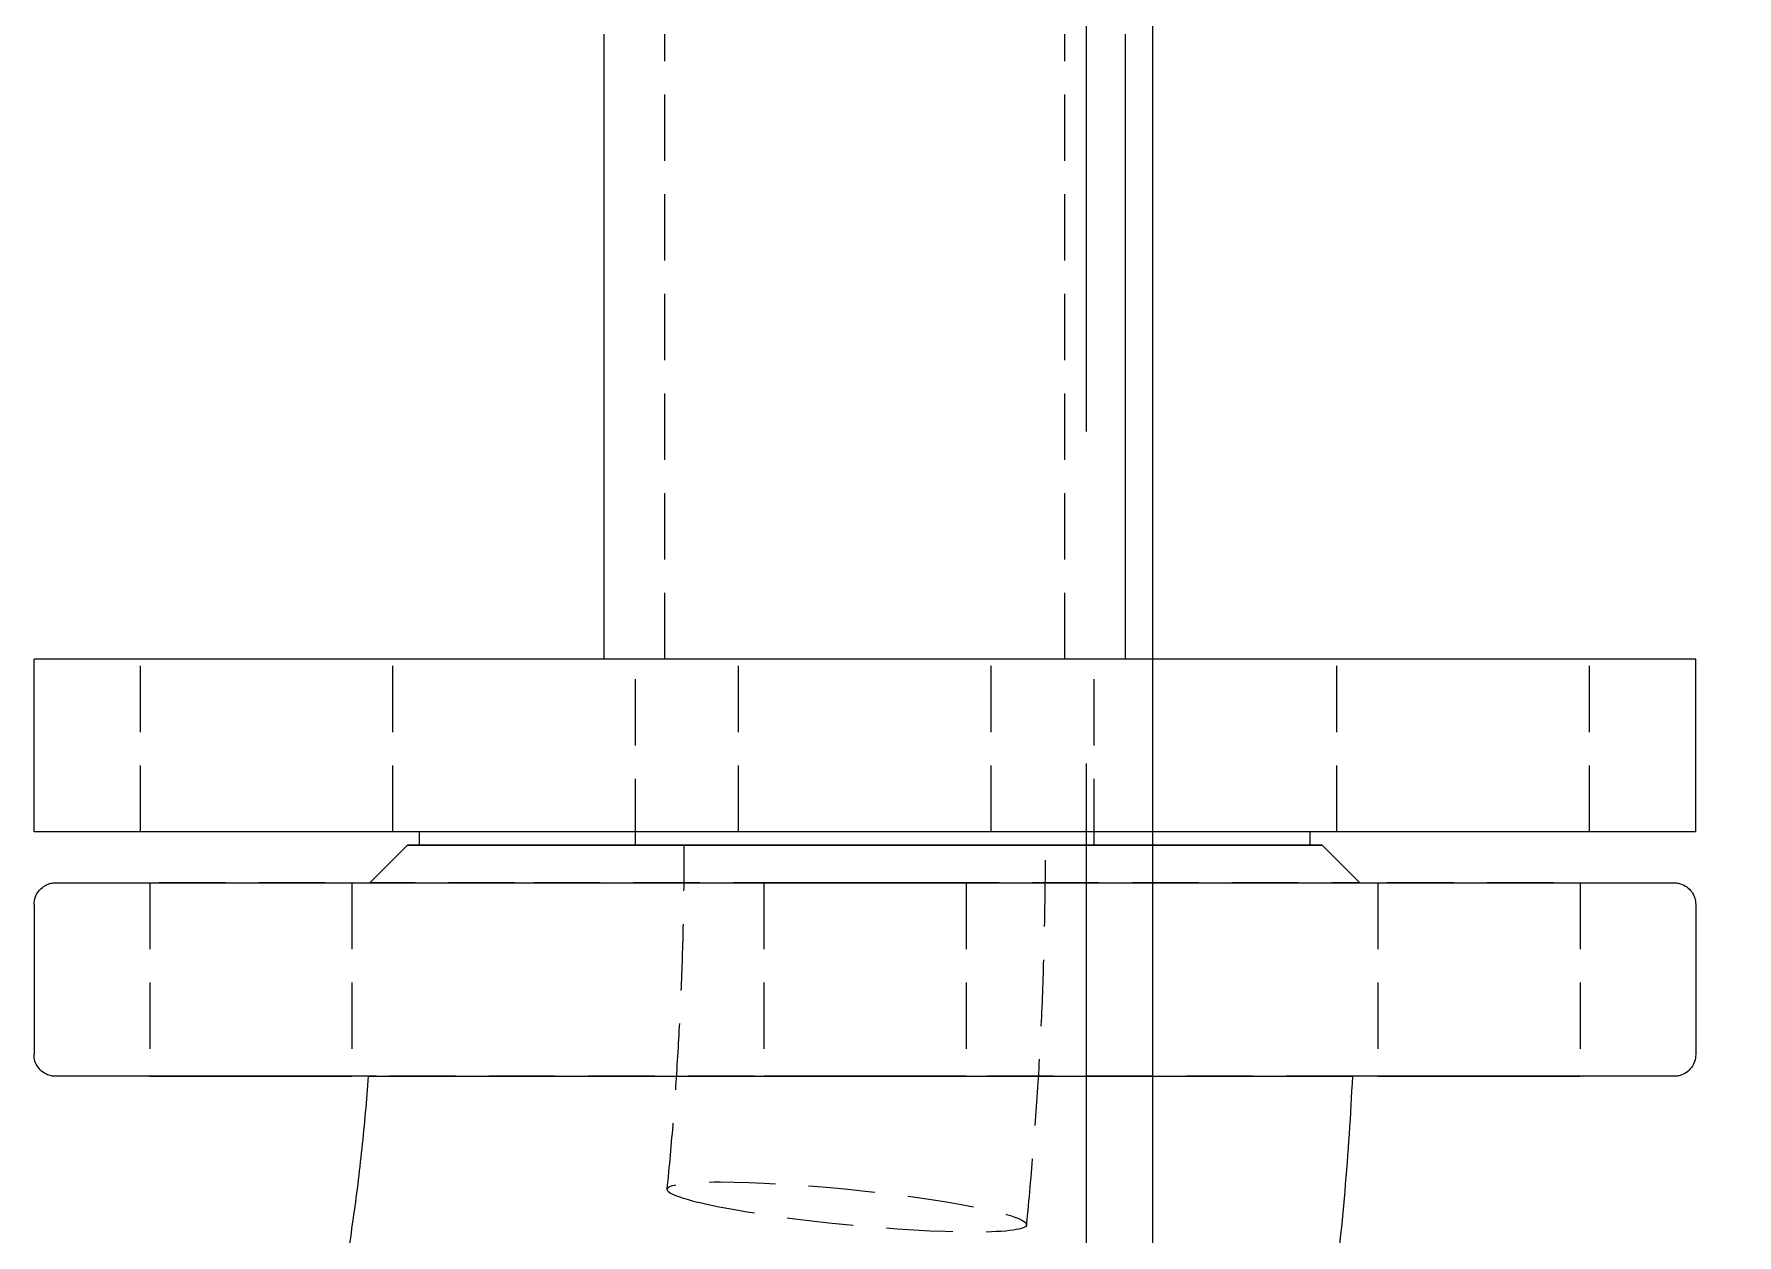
# Model space of a CAD drawing. Header units: millimetres. Extents: x -46397 to 283259, y -8690 to 23983.
# Drawn here: x -33822.5 to -33694.4, y 5362.4 to 5452.8 of the extents above; entities that cross this region are included whole.
import ezdxf

# ---------------------------------------------------------------- set-up
doc = ezdxf.new("R2010")
doc.units = ezdxf.units.MM
doc.linetypes.add('HIDDENX2', pattern=[0.75, 0.5, -0.25])
doc.layers.add('DUONGCHINH', color=7, linetype='Continuous', lineweight=25)

# ---------------------------------------------------------------- blocks, each defined once
blk = doc.blocks.new('A$C3d023de0')
at = {"color": 3, "linetype": 'HIDDENX2', "lineweight": 0, "ltscale": 100, "extrusion": (0, 1, 0)}
blk.add_line((600, 1954.61), (600, 454.61), dxfattribs=at)
at = {"layer": 'DUONGCHINH', "color": 2, "ltscale": 10, "extrusion": (0, 1, 0)}
blk.add_line((605, 1954.61), (605, 454.61), dxfattribs=at)

msp = doc.modelspace()

# ---------------------------------------------------------------- linework, layer by layer
at = {"color": 2, "linetype": 'Continuous', "lineweight": 0, "ltscale": 10, "extrusion": (0, 1, 0)}
for p, q in [((-33779.6, 5405.76, -1.5), (-33779.6, 5452.8, -1.5)), ((-33740.4, 5405.76, -1.5), (-33740.4, 5452.8, -1.5)), ((-33697.5, 5405.76, -1.5), (-33822.5, 5405.76, -1.5)), ((-33822.5, 5392.76, -1.5), (-33822.5, 5405.76, -1.5)), ((-33697.5, 5392.76, -1.5), (-33697.5, 5405.76, -1.5)), ((-33697.5, 5392.76, -1.5), (-33822.5, 5392.76, -1.5)), ((-33793.5, 5391.76, -1.5), (-33793.5, 5392.76, -1.5)), ((-33794.4, 5391.76, -1.5), (-33797.23, 5388.93, -1.5)), ((-33726.5, 5391.76, -1.5), (-33793.5, 5391.76, -1.5)), ((-33725.6, 5391.76, -1.5), (-33722.77, 5388.93, -1.5)), ((-33822.5, 5387.3, -1.5), (-33822.5, 5376, -1.5)), ((-33697.5, 5387.3, -1.5), (-33697.5, 5376, -1.5))]:
    msp.add_line(p, q, dxfattribs=at)
at = {"color": 1, "linetype": 'HIDDENX2', "lineweight": 0, "ltscale": 10, "extrusion": (0, 1, 0)}
for p, q in [((-33775.05, 5405.76, -1.5), (-33775.05, 5452.8, -1.5)), ((-33744.95, 5405.76, -1.5), (-33744.95, 5452.8, -1.5)), ((-33814.5, 5392.76, -1.5), (-33814.5, 5405.76, -1.5)), ((-33795.5, 5392.76, -1.5), (-33795.5, 5405.76, -1.5)), ((-33777.25, 5391.76, -1.5), (-33777.25, 5405.76, -1.5)), ((-33769.5, 5392.76, -1.5), (-33769.5, 5405.76, -1.5)), ((-33750.5, 5392.76, -1.5), (-33750.5, 5405.76, -1.5)), ((-33742.75, 5391.76, -1.5), (-33742.75, 5405.76, -1.5)), ((-33724.5, 5392.76, -1.5), (-33724.5, 5405.76, -1.5)), ((-33705.5, 5392.76, -1.5), (-33705.5, 5405.76, -1.5)), ((-33726.5, 5391.76, -1.5), (-33726.5, 5392.76, -1.5)), ((-33813.8, 5388.93, -1.5), (-33813.8, 5374.37, -1.5)), ((-33798.59, 5388.93, -1.5), (-33798.59, 5374.37, -1.5)), ((-33797.23, 5388.93, -1.5), (-33797.23, 5388.93, -1.5)), ((-33767.61, 5388.93, -1.5), (-33767.61, 5374.37, -1.5)), ((-33752.39, 5388.93, -1.5), (-33752.39, 5374.37, -1.5)), ((-33722.77, 5388.93, -1.5), (-33722.77, 5388.93, -1.5)), ((-33721.41, 5388.93, -1.5), (-33721.41, 5374.37, -1.5)), ((-33706.2, 5388.93, -1.5), (-33706.2, 5374.37, -1.5)), ((-33767.61, 5374.37, -1.5), (-33767.61, 5374.37, -1.5)), ((-33752.39, 5374.37, -1.5), (-33752.39, 5374.37, -1.5))]:
    msp.add_line(p, q, dxfattribs=at)
at = {"color": 2, "linetype": 'Continuous', "lineweight": 0, "ltscale": 10, "extrusion": (0, 0, -1)}
for centre, major_axis, start_param, end_param in [((-33760, 5391.76, -1.5), (-34.4, 0), 0.000005, 0.785398), ((-33760, 5391.76, -1.5), (34.4, 0), -2.356194, -0.000005), ((-33806.2, 5374.37, -1.5), (7.61, 0), -2.356194, 3.926991), ((-33760, 5374.37, -1.5), (7.61, 0), -2.356194, 3.926991), ((-33713.8, 5374.37, -1.5), (7.61, 0), -2.356194, 3.926991)]:
    msp.add_ellipse(centre, major_axis=major_axis, ratio=0.000005, start_param=start_param, end_param=end_param, dxfattribs=at)
at = {"color": 1, "linetype": 'HIDDENX2', "lineweight": 0, "ltscale": 10, "extrusion": (0, 0, -1)}
for centre, major_axis, start_param, end_param in [((-33760, 5391.76, -1.5), (34.4, 0), -0.000005, 3.141597), ((-33760, 5391.76, -1.5), (13.59, 0), -2.356194, 3.926991), ((-33760, 5388.93, -1.5), (37.23, 0), -2.356194, 3.926991), ((-33760, 5374.37, -1.5), (7.61, 0), -2.356194, 3.926991)]:
    msp.add_ellipse(centre, major_axis=major_axis, ratio=0.000005, start_param=start_param, end_param=end_param, dxfattribs=at)
at = {"color": 1, "linetype": 'HIDDENX2', "lineweight": 0, "ltscale": 10}
for centre, major_axis, ratio, start_param, end_param in [((-33806.2, 5388.93, -1.5), (7.61, 0), 0.000005, 2.35619449002486, 8.639379797204446), ((-33760, 5388.93, -1.5), (7.61, 0), 0.000005, 2.35619449002486, 8.639379797204446), ((-33760, 5388.93, -1.5), (7.61, 0), 0.000005, 2.35619449002486, 8.639379797204446), ((-33713.8, 5388.93, -1.5), (7.61, 0), 0.000005, 2.35619449002486, 8.639379797204446), ((-33761.35, 5364.53, -1.5), (13.52, -1.34), 0.098406, -2.351305, 3.93188)]:
    msp.add_ellipse(centre, major_axis=major_axis, ratio=ratio, start_param=start_param, end_param=end_param, dxfattribs=at)
at = {"color": 2, "linetype": 'Continuous', "lineweight": 0, "ltscale": 10}
msp.add_ellipse((-33647.78, 5304.8, -1.5), major_axis=(0, 67.93), ratio=0.707107, start_param=0, end_param=1.57079, dxfattribs=at)
at = {"color": 1, "linetype": 'HIDDENX2', "lineweight": 0, "ltscale": 10}
for points, knots in [([(-33774.87, 5365.87, -1.5), (-33774.7, 5367.59, -1.5), (-33774.54, 5369.3, -1.5), (-33774.27, 5372.74, -1.5), (-33774.15, 5374.47, -1.5), (-33773.95, 5377.92, -1.5), (-33773.86, 5379.65, -1.5), (-33773.72, 5383.1, -1.5), (-33773.67, 5384.83, -1.5), (-33773.6, 5388.3, -1.5), (-33773.59, 5390.03, -1.5), (-33773.59, 5391.76, -1.5)], [1.4311765, 1.4311765, 1.4311765, 1.4311765, 1.4591018, 1.4591018, 1.4870271, 1.4870271, 1.5149523, 1.5149523, 1.5428776, 1.5428776, 1.5708029, 1.5708029, 1.5708029, 1.5708029]), ([(-33747.83, 5363.19, -1.5), (-33747.64, 5365.08, -1.5), (-33747.47, 5366.98, -1.5), (-33747.17, 5370.78, -1.5), (-33747.03, 5372.68, -1.5), (-33746.81, 5376.49, -1.5), (-33746.71, 5378.39, -1.5), (-33746.56, 5382.21, -1.5), (-33746.51, 5384.12, -1.5), (-33746.43, 5387.94, -1.5), (-33746.41, 5389.85, -1.5), (-33746.41, 5391.76, -1.5)], [1.4311765, 1.4311765, 1.4311765, 1.4311765, 1.4591018, 1.4591018, 1.4870271, 1.4870271, 1.5149523, 1.5149523, 1.5428776, 1.5428776, 1.5708029, 1.5708029, 1.5708029, 1.5708029]), ([(-33723.3, 5374.37, -1.5), (-33724.27, 5374.37, -1.5), (-33725.25, 5374.37, -1.5), (-33728.2, 5374.37, -1.5), (-33730.21, 5374.37, -1.5), (-33734.35, 5374.37, -1.5), (-33736.49, 5374.37, -1.5), (-33740.85, 5374.37, -1.5), (-33743.08, 5374.37, -1.5), (-33747.59, 5374.37, -1.5), (-33749.89, 5374.37, -1.5), (-33754.5, 5374.37, -1.5), (-33756.83, 5374.37, -1.5), (-33761.48, 5374.37, -1.5), (-33763.81, 5374.37, -1.5), (-33768.44, 5374.37, -1.5), (-33770.75, 5374.37, -1.5), (-33775.29, 5374.37, -1.5), (-33777.54, 5374.37, -1.5), (-33781.94, 5374.37, -1.5), (-33784.1, 5374.37, -1.5), (-33788.3, 5374.37, -1.5), (-33790.35, 5374.37, -1.5), (-33794.05, 5374.37, -1.5), (-33795.73, 5374.37, -1.5), (-33797.34, 5374.37, -1.5)], [58.709292, 58.709292, 58.709292, 58.709292, 62.338104, 62.338104, 69.317289, 69.317289, 76.296474, 76.296474, 83.275658, 83.275658, 90.254842, 90.254842, 97.234026, 97.234026, 104.21321, 104.21321, 111.192394, 111.192394, 118.171578, 118.171578, 125.150762, 125.150762, 132.129946, 132.129946, 138.252865, 138.252865, 138.252865, 138.252865]), ([(-33723.3, 5374.37, -1.5), (-33723.3, 5374.37, -1.5), (-33723.39, 5374.37, -1.5), (-33723.64, 5374.37, -1.5), (-33723.72, 5374.37, -1.5), (-33723.93, 5374.37, -1.5), (-33724.04, 5374.37, -1.5), (-33724.44, 5374.37, -1.5), (-33724.76, 5374.37, -1.5), (-33725.5, 5374.37, -1.5), (-33725.93, 5374.37, -1.5), (-33726.66, 5374.37, -1.5), (-33726.92, 5374.37, -1.5), (-33727.46, 5374.37, -1.5), (-33727.75, 5374.37, -1.5), (-33729.24, 5374.37, -1.5), (-33730.62, 5374.37, -1.5), (-33732.98, 5374.37, -1.5), (-33733.81, 5374.37, -1.5), (-33735.12, 5374.37, -1.5), (-33735.57, 5374.37, -1.5), (-33736.49, 5374.37, -1.5), (-33736.96, 5374.37, -1.5), (-33739.34, 5374.37, -1.5), (-33741.36, 5374.37, -1.5), (-33744.06, 5374.37, -1.5), (-33744.61, 5374.37, -1.5), (-33745.72, 5374.37, -1.5), (-33746.28, 5374.37, -1.5), (-33747.98, 5374.37, -1.5), (-33749.13, 5374.37, -1.5), (-33752.61, 5374.37, -1.5), (-33754.98, 5374.37, -1.5), (-33758.02, 5374.37, -1.5), (-33758.63, 5374.37, -1.5), (-33759.85, 5374.37, -1.5), (-33760.45, 5374.37, -1.5), (-33762.27, 5374.37, -1.5), (-33763.47, 5374.37, -1.5), (-33765.87, 5374.37, -1.5), (-33767.06, 5374.37, -1.5), (-33768.84, 5374.37, -1.5), (-33769.43, 5374.37, -1.5), (-33770.61, 5374.37, -1.5), (-33771.2, 5374.37, -1.5), (-33774.09, 5374.37, -1.5), (-33776.3, 5374.37, -1.5), (-33779.47, 5374.37, -1.5), (-33780.5, 5374.37, -1.5), (-33782.01, 5374.37, -1.5), (-33782.5, 5374.37, -1.5), (-33783.46, 5374.37, -1.5), (-33783.93, 5374.37, -1.5), (-33786.24, 5374.37, -1.5), (-33787.91, 5374.37, -1.5), (-33790.17, 5374.37, -1.5), (-33790.88, 5374.37, -1.5), (-33792.19, 5374.37, -1.5), (-33792.79, 5374.37, -1.5), (-33793.88, 5374.37, -1.5), (-33794.37, 5374.37, -1.5), (-33795.25, 5374.37, -1.5), (-33795.64, 5374.37, -1.5), (-33796.27, 5374.37, -1.5), (-33796.53, 5374.37, -1.5), (-33796.73, 5374.37, -1.5)], [0.1090796, 0.1090796, 0.1090796, 0.1090796, 0.1131186, 0.1131186, 0.1147821, 0.1147821, 0.1164456, 0.1164456, 0.1197726, 0.1197726, 0.1230996, 0.1230996, 0.1247631, 0.1247631, 0.1264267, 0.1264267, 0.1330807, 0.1330807, 0.1364077, 0.1364077, 0.1380712, 0.1380712, 0.1397347, 0.1397347, 0.1463888, 0.1463888, 0.1480523, 0.1480523, 0.1497158, 0.1497158, 0.1530428, 0.1530428, 0.1596968, 0.1596968, 0.1613603, 0.1613603, 0.1630238, 0.1630238, 0.1663509, 0.1663509, 0.1696779, 0.1696779, 0.1713414, 0.1713414, 0.1730049, 0.1730049, 0.1796589, 0.1796589, 0.1829859, 0.1829859, 0.1846495, 0.1846495, 0.186313, 0.186313, 0.192967, 0.192967, 0.196294, 0.196294, 0.199621, 0.199621, 0.2029481, 0.2029481, 0.2062751, 0.2062751, 0.2093661, 0.2093661, 0.2093661, 0.2093661])]:
    msp.add_open_spline(points, degree=3, knots=knots, dxfattribs=at)
at = {"color": 2, "linetype": 'Continuous', "lineweight": 0, "ltscale": 10}
for points, knots in [([(-33822.5, 5387.3, -1.5), (-33822.5, 5387.48, -1.5), (-33822.47, 5387.66, -1.5), (-33822.36, 5387.99, -1.5), (-33822.28, 5388.15, -1.5), (-33822.07, 5388.42, -1.5), (-33821.94, 5388.54, -1.5), (-33821.65, 5388.74, -1.5), (-33821.49, 5388.82, -1.5), (-33821.25, 5388.89, -1.5), (-33821.16, 5388.91, -1.5), (-33821.03, 5388.93, -1.5), (-33820.99, 5388.93, -1.5), (-33820.93, 5388.93, -1.5), (-33820.92, 5388.93, -1.5), (-33820.9, 5388.93, -1.5), (-33820.9, 5388.93, -1.5), (-33820.89, 5388.93, -1.5), (-33820.89, 5388.93, -1.5), (-33820.89, 5388.93, -1.5), (-33820.88, 5388.93, -1.5), (-33820.88, 5388.93, -1.5), (-33820.88, 5388.93, -1.5), (-33820.88, 5388.93, -1.5), (-33820.87, 5388.93, -1.5), (-33820.87, 5388.93, -1.5), (-33820.87, 5388.93, -1.5), (-33820.87, 5388.93, -1.5), (-33820.87, 5388.93, -1.5), (-33820.87, 5388.93, -1.5), (-33820.86, 5388.93, -1.5), (-33820.83, 5388.93, -1.5), (-33820.8, 5388.93, -1.5), (-33820.59, 5388.93, -1.5), (-33820.3, 5388.93, -1.5), (-33819.47, 5388.93, -1.5), (-33818.92, 5388.93, -1.5), (-33817.56, 5388.93, -1.5), (-33816.76, 5388.93, -1.5), (-33814.9, 5388.93, -1.5), (-33813.85, 5388.93, -1.5), (-33811.52, 5388.93, -1.5), (-33810.24, 5388.93, -1.5), (-33807.47, 5388.93, -1.5), (-33805.97, 5388.93, -1.5), (-33802.78, 5388.93, -1.5), (-33801.09, 5388.93, -1.5), (-33797.54, 5388.93, -1.5), (-33795.67, 5388.93, -1.5), (-33791.8, 5388.93, -1.5), (-33789.79, 5388.93, -1.5), (-33785.65, 5388.93, -1.5), (-33783.51, 5388.93, -1.5), (-33779.15, 5388.93, -1.5), (-33776.92, 5388.93, -1.5), (-33772.41, 5388.93, -1.5), (-33770.11, 5388.93, -1.5), (-33765.5, 5388.93, -1.5), (-33763.17, 5388.93, -1.5), (-33758.52, 5388.93, -1.5), (-33756.19, 5388.93, -1.5), (-33751.56, 5388.93, -1.5), (-33749.25, 5388.93, -1.5), (-33744.71, 5388.93, -1.5), (-33742.46, 5388.93, -1.5), (-33738.06, 5388.93, -1.5), (-33735.9, 5388.93, -1.5), (-33731.7, 5388.93, -1.5), (-33729.65, 5388.93, -1.5), (-33725.71, 5388.93, -1.5), (-33723.81, 5388.93, -1.5), (-33720.17, 5388.93, -1.5), (-33718.44, 5388.93, -1.5), (-33715.16, 5388.93, -1.5), (-33713.61, 5388.93, -1.5), (-33710.73, 5388.93, -1.5), (-33709.4, 5388.93, -1.5), (-33706.96, 5388.93, -1.5), (-33705.85, 5388.93, -1.5), (-33703.88, 5388.93, -1.5), (-33703.01, 5388.93, -1.5), (-33701.53, 5388.93, -1.5), (-33700.92, 5388.93, -1.5), (-33699.96, 5388.93, -1.5), (-33699.61, 5388.93, -1.5), (-33699.3, 5388.93, -1.5), (-33699.24, 5388.93, -1.5), (-33699.17, 5388.93, -1.5), (-33699.16, 5388.93, -1.5), (-33699.14, 5388.93, -1.5), (-33699.14, 5388.93, -1.5), (-33699.13, 5388.93, -1.5), (-33699.13, 5388.93, -1.5), (-33699.13, 5388.93, -1.5), (-33699.13, 5388.93, -1.5), (-33699.12, 5388.93, -1.5), (-33699.12, 5388.93, -1.5), (-33699.11, 5388.93, -1.5), (-33699.11, 5388.93, -1.5), (-33699.11, 5388.93, -1.5), (-33699.11, 5388.93, -1.5), (-33699.1, 5388.93, -1.5), (-33699.1, 5388.93, -1.5), (-33699.09, 5388.93, -1.5), (-33699.08, 5388.93, -1.5), (-33699.06, 5388.93, -1.5), (-33699.05, 5388.93, -1.5), (-33699, 5388.93, -1.5), (-33698.97, 5388.93, -1.5), (-33698.83, 5388.91, -1.5), (-33698.73, 5388.89, -1.5), (-33698.46, 5388.8, -1.5), (-33698.31, 5388.72, -1.5), (-33698.03, 5388.51, -1.5), (-33697.9, 5388.39, -1.5), (-33697.7, 5388.11, -1.5), (-33697.62, 5387.95, -1.5), (-33697.52, 5387.63, -1.5), (-33697.5, 5387.46, -1.5), (-33697.5, 5387.3, -1.5)], [0, 0, 0, 0, 0.528736, 0.528736, 1.047921, 1.047921, 1.567449, 1.567449, 2.086964, 2.086964, 2.344199, 2.344199, 2.473782, 2.473782, 2.514623, 2.514623, 2.527888, 2.527888, 2.534445, 2.534445, 2.547747, 2.547747, 2.574177, 2.574177, 2.606475, 2.606475, 2.703306, 2.703306, 2.993693, 2.993693, 3.864856, 3.864856, 6.478895, 6.478895, 13.48298, 13.48298, 20.462889, 20.462889, 27.442146, 27.442146, 34.421351, 34.421351, 41.400544, 41.400544, 48.379732, 48.379732, 55.358919, 55.358919, 62.338104, 62.338104, 69.317289, 69.317289, 76.296474, 76.296474, 83.275658, 83.275658, 90.254842, 90.254842, 97.234026, 97.234026, 104.21321, 104.21321, 111.192394, 111.192394, 118.171578, 118.171578, 125.150762, 125.150762, 132.129946, 132.129946, 139.109131, 139.109131, 146.088316, 146.088316, 153.067501, 153.067501, 160.046687, 160.046687, 167.025875, 167.025875, 174.005066, 174.005066, 180.984267, 180.984267, 187.963501, 187.963501, 190.875835, 190.875835, 192.295898, 192.295898, 192.987402, 192.987402, 193.506022, 193.506022, 193.603436, 193.603436, 193.613191, 193.613191, 193.619737, 193.619737, 193.626295, 193.626295, 193.639578, 193.639578, 193.665966, 193.665966, 193.700248, 193.700248, 193.803071, 193.803071, 194.112683, 194.112683, 194.636116, 194.636116, 195.155483, 195.155483, 195.675004, 195.675004, 196.157959, 196.157959, 196.157959, 196.157959]), ([(-33797.34, 5374.37, -1.5), (-33797.56, 5374.37, -1.5), (-33797.79, 5374.37, -1.5), (-33799.83, 5374.37, -1.5), (-33801.56, 5374.37, -1.5), (-33804.84, 5374.37, -1.5), (-33806.39, 5374.37, -1.5), (-33809.27, 5374.37, -1.5), (-33810.6, 5374.37, -1.5), (-33813.04, 5374.37, -1.5), (-33814.15, 5374.37, -1.5), (-33816.12, 5374.37, -1.5), (-33816.99, 5374.37, -1.5), (-33818.46, 5374.37, -1.5), (-33819.08, 5374.37, -1.5), (-33820.04, 5374.37, -1.5), (-33820.39, 5374.37, -1.5), (-33820.69, 5374.37, -1.5), (-33820.76, 5374.37, -1.5), (-33820.83, 5374.37, -1.5), (-33820.84, 5374.37, -1.5), (-33820.86, 5374.37, -1.5), (-33820.86, 5374.37, -1.5), (-33820.87, 5374.37, -1.5), (-33820.87, 5374.37, -1.5), (-33820.87, 5374.37, -1.5), (-33820.87, 5374.37, -1.5), (-33820.88, 5374.37, -1.5), (-33820.88, 5374.37, -1.5), (-33820.89, 5374.37, -1.5), (-33820.89, 5374.37, -1.5), (-33820.89, 5374.37, -1.5), (-33820.89, 5374.37, -1.5), (-33820.9, 5374.37, -1.5), (-33820.9, 5374.37, -1.5), (-33820.91, 5374.37, -1.5), (-33820.92, 5374.37, -1.5), (-33820.94, 5374.37, -1.5), (-33820.95, 5374.37, -1.5), (-33821, 5374.37, -1.5), (-33821.03, 5374.38, -1.5), (-33821.17, 5374.39, -1.5), (-33821.27, 5374.41, -1.5), (-33821.53, 5374.5, -1.5), (-33821.69, 5374.58, -1.5), (-33821.97, 5374.79, -1.5), (-33822.1, 5374.91, -1.5), (-33822.3, 5375.2, -1.5), (-33822.38, 5375.35, -1.5), (-33822.48, 5375.67, -1.5), (-33822.5, 5375.84, -1.5), (-33822.5, 5376, -1.5)], [138.252865, 138.252865, 138.252865, 138.252865, 139.109131, 139.109131, 146.088316, 146.088316, 153.067501, 153.067501, 160.046687, 160.046687, 167.025875, 167.025875, 174.005066, 174.005066, 180.984267, 180.984267, 187.963501, 187.963501, 190.875835, 190.875835, 192.295898, 192.295898, 192.987402, 192.987402, 193.506022, 193.506022, 193.603436, 193.603436, 193.613191, 193.613191, 193.619737, 193.619737, 193.626295, 193.626295, 193.639578, 193.639578, 193.665966, 193.665966, 193.700248, 193.700248, 193.803071, 193.803071, 194.112683, 194.112683, 194.636116, 194.636116, 195.155483, 195.155483, 195.675004, 195.675004, 196.157959, 196.157959, 196.157959, 196.157959]), ([(-33697.5, 5376, -1.5), (-33697.5, 5375.82, -1.5), (-33697.53, 5375.64, -1.5), (-33697.64, 5375.31, -1.5), (-33697.72, 5375.16, -1.5), (-33697.93, 5374.88, -1.5), (-33698.06, 5374.76, -1.5), (-33698.34, 5374.56, -1.5), (-33698.5, 5374.48, -1.5), (-33698.75, 5374.41, -1.5), (-33698.84, 5374.39, -1.5), (-33698.97, 5374.38, -1.5), (-33699.01, 5374.37, -1.5), (-33699.07, 5374.37, -1.5), (-33699.08, 5374.37, -1.5), (-33699.1, 5374.37, -1.5), (-33699.1, 5374.37, -1.5), (-33699.11, 5374.37, -1.5), (-33699.11, 5374.37, -1.5), (-33699.11, 5374.37, -1.5), (-33699.11, 5374.37, -1.5), (-33699.12, 5374.37, -1.5), (-33699.12, 5374.37, -1.5), (-33699.12, 5374.37, -1.5), (-33699.12, 5374.37, -1.5), (-33699.13, 5374.37, -1.5), (-33699.13, 5374.37, -1.5), (-33699.13, 5374.37, -1.5), (-33699.13, 5374.37, -1.5), (-33699.13, 5374.37, -1.5), (-33699.14, 5374.37, -1.5), (-33699.16, 5374.37, -1.5), (-33699.2, 5374.37, -1.5), (-33699.41, 5374.37, -1.5), (-33699.7, 5374.37, -1.5), (-33700.53, 5374.37, -1.5), (-33701.08, 5374.37, -1.5), (-33702.44, 5374.37, -1.5), (-33703.24, 5374.37, -1.5), (-33705.09, 5374.37, -1.5), (-33706.15, 5374.37, -1.5), (-33708.47, 5374.37, -1.5), (-33709.76, 5374.37, -1.5), (-33712.53, 5374.37, -1.5), (-33714.03, 5374.37, -1.5), (-33717.22, 5374.37, -1.5), (-33718.91, 5374.37, -1.5), (-33721.54, 5374.37, -1.5), (-33722.41, 5374.37, -1.5), (-33723.3, 5374.37, -1.5)], [0, 0, 0, 0, 0.528736, 0.528736, 1.047921, 1.047921, 1.567449, 1.567449, 2.086964, 2.086964, 2.344199, 2.344199, 2.473782, 2.473782, 2.514623, 2.514623, 2.527888, 2.527888, 2.534445, 2.534445, 2.547747, 2.547747, 2.574177, 2.574177, 2.606475, 2.606475, 2.703306, 2.703306, 2.993693, 2.993693, 3.864856, 3.864856, 6.478895, 6.478895, 13.48298, 13.48298, 20.462889, 20.462889, 27.442146, 27.442146, 34.421351, 34.421351, 41.400544, 41.400544, 48.379732, 48.379732, 55.358919, 55.358919, 58.709292, 58.709292, 58.709292, 58.709292]), ([(-33801.58, 5347.98, -1.5), (-33801.15, 5349.66, -1.5), (-33800.75, 5351.36, -1.5), (-33800, 5354.79, -1.5), (-33799.65, 5356.53, -1.5), (-33799.02, 5360.03, -1.5), (-33798.74, 5361.8, -1.5), (-33798.23, 5365.35, -1.5), (-33798.01, 5367.14, -1.5), (-33797.63, 5370.74, -1.5), (-33797.47, 5372.55, -1.5), (-33797.34, 5374.37, -1.5)], [1.221737, 1.221737, 1.221737, 1.221737, 1.2716956, 1.2716956, 1.3216541, 1.3216541, 1.3716127, 1.3716127, 1.4215712, 1.4215712, 1.4715298, 1.4715298, 1.4715298, 1.4715298]), ([(-33797.34, 5374.37, -1.5), (-33797.34, 5374.37, -1.5), (-33797.25, 5374.37, -1.5), (-33796.92, 5374.37, -1.5), (-33796.72, 5374.37, -1.5), (-33796.2, 5374.37, -1.5), (-33795.87, 5374.37, -1.5), (-33794.74, 5374.37, -1.5), (-33793.77, 5374.37, -1.5), (-33792.29, 5374.37, -1.5), (-33791.98, 5374.37, -1.5), (-33791.34, 5374.37, -1.5), (-33791, 5374.37, -1.5), (-33789.95, 5374.37, -1.5), (-33789.21, 5374.37, -1.5), (-33786.86, 5374.37, -1.5), (-33785.12, 5374.37, -1.5), (-33782.74, 5374.37, -1.5), (-33782.25, 5374.37, -1.5), (-33781.26, 5374.37, -1.5), (-33780.75, 5374.37, -1.5), (-33779.22, 5374.37, -1.5), (-33777.13, 5374.37, -1.5), (-33774.93, 5374.37, -1.5), (-33773.24, 5374.37, -1.5), (-33772.67, 5374.37, -1.5), (-33771.52, 5374.37, -1.5), (-33770.94, 5374.37, -1.5), (-33768.01, 5374.37, -1.5), (-33765.63, 5374.37, -1.5), (-33762.02, 5374.37, -1.5), (-33760.81, 5374.37, -1.5), (-33758.98, 5374.37, -1.5), (-33758.37, 5374.37, -1.5), (-33757.16, 5374.37, -1.5), (-33756.55, 5374.37, -1.5), (-33753.55, 5374.37, -1.5), (-33751.19, 5374.37, -1.5), (-33748.31, 5374.37, -1.5), (-33747.73, 5374.37, -1.5), (-33746.59, 5374.37, -1.5), (-33746.02, 5374.37, -1.5), (-33744.35, 5374.37, -1.5), (-33743.27, 5374.37, -1.5), (-33740.11, 5374.37, -1.5), (-33738.12, 5374.37, -1.5), (-33735.8, 5374.37, -1.5), (-33735.34, 5374.37, -1.5), (-33734.46, 5374.37, -1.5), (-33734.03, 5374.37, -1.5), (-33732.77, 5374.37, -1.5), (-33731.98, 5374.37, -1.5), (-33730.48, 5374.37, -1.5), (-33729.78, 5374.37, -1.5), (-33728.47, 5374.37, -1.5), (-33727.86, 5374.37, -1.5), (-33726.21, 5374.37, -1.5), (-33725.34, 5374.37, -1.5), (-33724.35, 5374.37, -1.5), (-33724.08, 5374.37, -1.5), (-33723.66, 5374.37, -1.5), (-33723.5, 5374.37, -1.5), (-33723.34, 5374.37, -1.5), (-33723.3, 5374.37, -1.5), (-33723.3, 5374.37, -1.5)], [0.0025516, 0.0025516, 0.0025516, 0.0025516, 0.006654, 0.006654, 0.0099811, 0.0099811, 0.0133081, 0.0133081, 0.0199621, 0.0199621, 0.0216256, 0.0216256, 0.0232891, 0.0232891, 0.0266161, 0.0266161, 0.0332702, 0.0332702, 0.0349337, 0.0349337, 0.0365972, 0.0365972, 0.0399242, 0.0432512, 0.0432512, 0.0449147, 0.0449147, 0.0465782, 0.0465782, 0.0532323, 0.0532323, 0.0565593, 0.0565593, 0.0582228, 0.0582228, 0.0598863, 0.0598863, 0.0665403, 0.0665403, 0.0682039, 0.0682039, 0.0698674, 0.0698674, 0.0731944, 0.0731944, 0.0798484, 0.0798484, 0.0815119, 0.0815119, 0.0831754, 0.0831754, 0.0865024, 0.0865024, 0.0898295, 0.0898295, 0.0931565, 0.0931565, 0.0998105, 0.0998105, 0.1031375, 0.1031375, 0.1064646, 0.1064646, 0.1090796, 0.1090796, 0.1090796, 0.1090796]), ([(-33726.24, 5347.19, -1.5), (-33726.17, 5347.64, -1.5), (-33726.09, 5348.08, -1.5), (-33725.55, 5351.37, -1.5), (-33725.14, 5354.22, -1.5), (-33724.43, 5359.95, -1.5), (-33724.13, 5362.83, -1.5), (-33723.63, 5368.59, -1.5), (-33723.44, 5371.48, -1.5), (-33723.3, 5374.37, -1.5)], [1.3343023, 1.3343023, 1.3343023, 1.3343023, 1.3427134, 1.3427134, 1.3963654, 1.3963654, 1.4500174, 1.4500174, 1.5036693, 1.5036693, 1.5036693, 1.5036693])]:
    msp.add_open_spline(points, degree=3, knots=knots, dxfattribs=at)
at = {"color": 1, "linetype": 'HIDDENX2', "lineweight": 0, "ltscale": 10}
msp.add_open_spline([(-33797.23, 5374.37, -1.5), (-33797.3, 5374.37, -1.5), (-33797.34, 5374.37, -1.5), (-33797.34, 5374.37, -1.5)], degree=3, dxfattribs=at)
at = {"color": 2, "linetype": 'Continuous', "lineweight": 0, "ltscale": 10}
msp.add_open_spline([(-33796.73, 5374.37, -1.5), (-33796.97, 5374.37, -1.5), (-33797.13, 5374.37, -1.5), (-33797.23, 5374.37, -1.5)], degree=3, dxfattribs=at)

# ---------------------------------------------------------------- block references
msp.add_blockref('A$C3d023de0', (-34343.36, 3818.29, -1.5))

doc.saveas('drawing.dxf')
